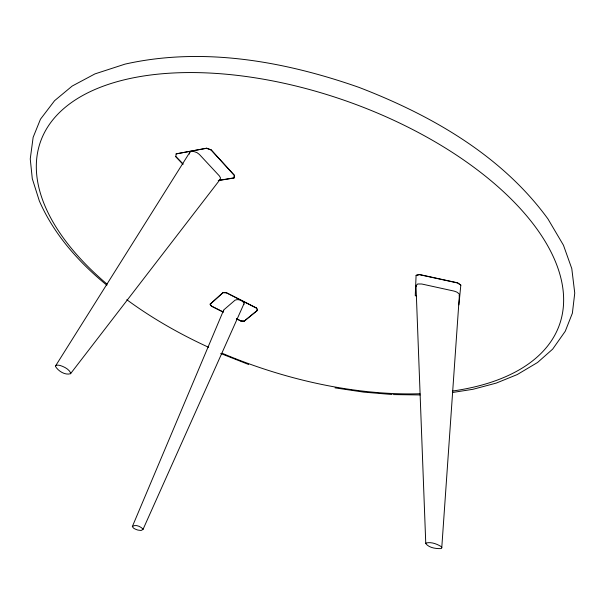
<?xml version="1.0" encoding="UTF-8"?>
<svg xmlns="http://www.w3.org/2000/svg" width="605" height="605" viewBox="0 0 605 605"><rect width="100%" height="100%" fill="white"/><g stroke="black" fill="none" stroke-linecap="round" stroke-linejoin="round"><path stroke-width="0.91" d="M416.52 296.238L415.264 295.361L416.089 275.358L419.439 274.504L457.645 282.822L460.821 285.114L458.892 304.867M223.57 310.857L223.933 309.768L235.073 300.156C238.136 298.688 242.718 300.299 244.133 303.392L143.007 529.436L141.116 530.479L138 530.093A5.052 1.452 20.1 0 1 133.463 528.067L132.344 526.554L223.593 310.252M441.763 547.767L459.399 295.179M182.975 164.167L175.813 156.642L176.115 153.882L206.751 148.217L210.986 149.768L234.445 175.329L233.961 178.014L218.276 180.577M233.961 178.014L234.445 175.329M460.821 285.114L457.607 282.981L419.394 274.655L416.089 275.358M415.264 295.361L416.565 296.087M425.769 543.555L426.026 543.063C431.01 541.702 436.757 543.88 441.06 546.496A6.133 2.057 15.9 0 1 440.833 548.599C435.736 548.765 428.93 547.812 425.769 543.555L415.99 285.643L417.722 283.972L421.745 284.002L454.105 291.103L456.858 292.094L458.794 293.591A5.536 2.798 14.9 0 1 459.142 295.875M236.593 318.873L240.775 320.99L244.148 321.195L257.579 310.274L256.528 308.005L226.527 292.729L223.071 292.563L210.154 304.209L211.47 306.206L223.192 312.12M257.579 310.274L256.528 308.005M244.148 321.195L257.624 310.138M240.775 320.99L244.201 321.058M210.154 304.209L223.071 292.563M223.026 292.699L226.527 292.729M211.47 306.206L210.207 304.073M70.535 373.709L70.777 373.103C68.947 369.133 64.274 366.812 60.243 365.511A6.632 2.443 22.5 0 0 55.675 365.745L55.433 366.343C58.178 370.994 64.992 375.44 70.535 373.709L220.122 179.451L220.485 177.84L219.358 175.896L199.385 154.434L197.056 152.672L194.152 151.598A5.846 3.154 23.2 0 0 189.736 152.415L55.675 365.745M234.385 175.488L210.986 149.768M176.115 153.882L206.751 148.217M175.813 156.642L183.035 164.016M189.736 152.415L189.403 154.071M243.702 304.542L244.08 304.028M132.344 526.554C135.49 524.028 140.511 526.486 142.962 528.997L143.007 529.436M219.403 179.987L220.122 179.451M218.337 180.419L234.022 177.862M452.411 392.501L472.921 389.302L496.213 383.109L517.207 374.586L537.558 362.486L552.675 349.123L565.267 331.23L572.383 313.193L574.75 293.077L571.786 268.597L563.459 245.229L547.948 218.927C501.772 155.417 430.972 115.063 358.909 87.354C284.531 61.271 203.061 46.593 125.038 64.122L94.962 73.893L72.192 86.046L54.594 100.672L40.467 119.2L33.139 137.327L30.25 158.933L32.292 178.694L39.333 200.905C53.913 234.392 78.809 262.351 106.881 285.242M393.341 394.581L420.18 394.944M392.078 394.505L363.794 392.138L335.026 387.865M206.691 148.376L210.926 149.919M220.696 353.494L248.647 364.497M211.516 306.07L223.245 311.983M236.638 318.744L240.828 320.854M226.474 292.873L256.475 308.142M415.99 285.643L416.157 286.422M107.138 284.206A275.139 140.103 19.4 0 1 128.933 78.741A275.139 140.103 19.4 0 1 508.034 196.005A275.139 140.103 19.4 0 1 452.517 391.034M419.961 393.742A275.139 140.103 19.4 0 1 222.141 353.252M208.596 347.285A275.139 140.103 19.4 0 1 126.816 299.717"/></g></svg>
